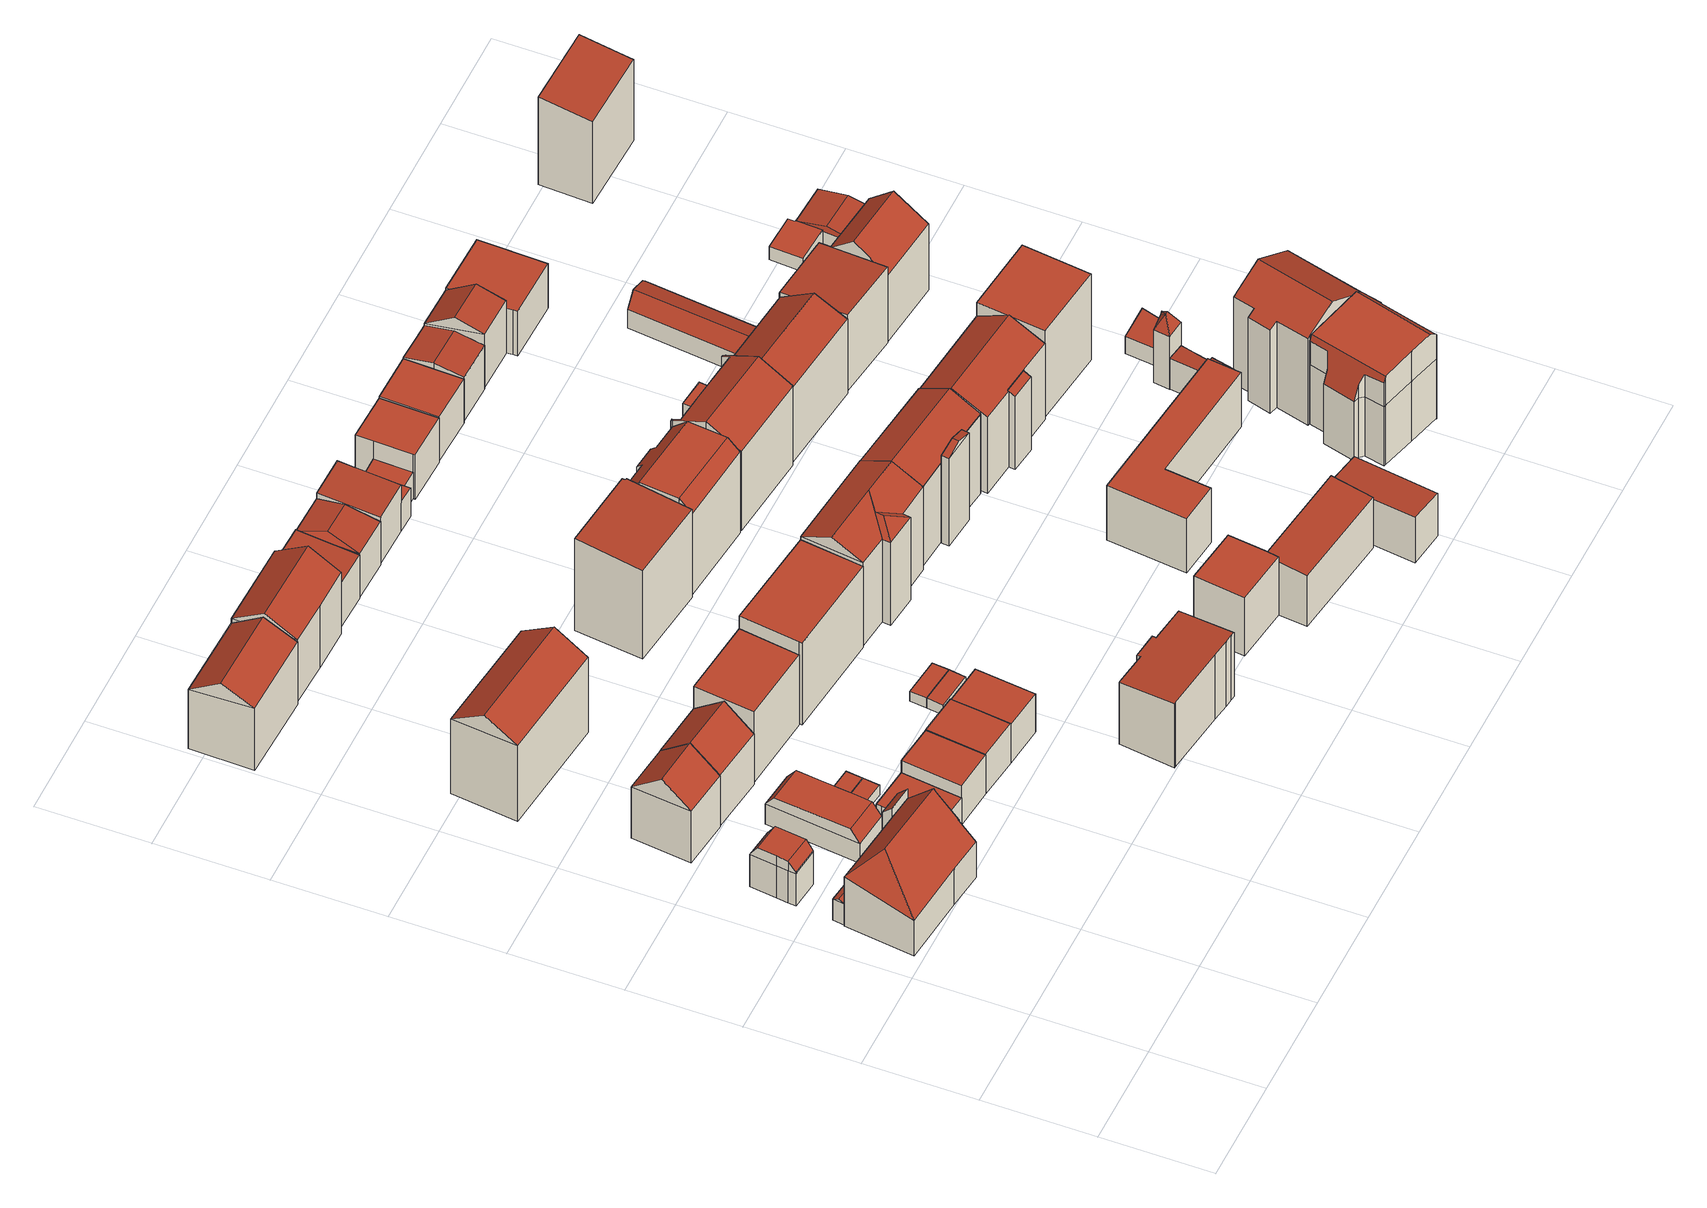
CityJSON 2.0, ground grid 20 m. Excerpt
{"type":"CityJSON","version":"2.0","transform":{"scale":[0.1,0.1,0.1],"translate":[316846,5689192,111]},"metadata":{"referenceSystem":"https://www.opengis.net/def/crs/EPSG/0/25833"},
"CityObjects":{
"building1":{"type":"Building","attributes":{"Dachtyp_tdc":"tdcGableRoof","Gemeindeschluessel":14713000,"Dachneigung":23.46,"QualitaetDacherkennung":36,"Geometrietyp2DReferenz":"3000","function":"31001_9998","roofType":"3100","measuredHeight":5.2},"geometry":[{"type":"MultiSurface","lod":"2","boundaries":[[[0,1,2,3]],[[1,4,5,2]],[[4,6,7,5]],[[6,0,3,7]],[[4,1,8]],[[0,6,9]],[[1,0,9,8]],[[6,4,8,9]],[[3,2,5,7]]],"semantics":{"surfaces":[{"type":"WallSurface"},{"type":"RoofSurface"},{"type":"GroundSurface"}],"values":[0,0,0,0,0,0,1,1,2]}}]},
"building2":{"type":"Building","attributes":{"Gemeindeschluessel":14713000,"Geometrietyp2DReferenz":"3000","function":"31001_9998","roofType":"9999"},"children":["building2-1","building2-2"]},
"building2-1":{"type":"BuildingPart","attributes":{"Dachtyp_tdc":"tdcHipAndGableRoof","Dachneigung":44.84,"QualitaetDacherkennung":42,"Geometrietyp2DReferenz":"3000","roofType":"5000","measuredHeight":15.75},"parents":["building2"],"geometry":[{"type":"MultiSurface","lod":"2","boundaries":[[[10,11,12,13]],[[11,14,15,12]],[[14,16,17,15]],[[16,18,19,17]],[[18,20,21,19]],[[20,22,23,21]],[[22,24,25,23]],[[24,26,27,25]],[[26,28,29,27]],[[28,30,31,29]],[[30,32,33,31]],[[26,24,34]],[[24,22,20,18,16,14,11,34]],[[11,10,32,30,28,26,34]],[[33,13,12,15,17,19,21,23,25,27,29,31]],[[13,33,32,10]]],"semantics":{"surfaces":[{"type":"WallSurface"},{"type":"RoofSurface"},{"type":"GroundSurface"},{"type":"ClosureSurface"}],"values":[0,0,0,0,0,0,0,0,0,0,0,1,1,1,2,3]}}]},
"building2-2":{"type":"BuildingPart","attributes":{"Dachtyp_tdc":"tdcPolyFlatRoof","Dachneigung":45.77,"QualitaetDacherkennung":42,"Geometrietyp2DReferenz":"3000","roofType":"2100","measuredHeight":13.14},"parents":["building2"],"geometry":[{"type":"MultiSurface","lod":"2","boundaries":[[[35,36,37,38]],[[36,39,10,13,37]],[[40,35,38,33,32]],[[40,39,36,35]],[[38,37,13,33]],[[32,10,39,40]],[[32,33,13,10]]],"semantics":{"surfaces":[{"type":"WallSurface"},{"type":"RoofSurface"},{"type":"GroundSurface"},{"type":"ClosureSurface"}],"values":[0,0,0,1,2,0,3]}}]},
"building3":{"type":"Building","attributes":{"Dachtyp_tdc":"tdcFreeFormRoof","Gemeindeschluessel":14713000,"Dachneigung":0.29,"QualitaetDacherkennung":68,"Geometrietyp2DReferenz":"3000","function":"31001_9998","roofType":"5000","measuredHeight":9.39},"geometry":[{"type":"MultiSurface","lod":"2","boundaries":[[[41,42,43,44]],[[42,45,46,43]],[[45,47,48,46]],[[47,49,50,48]],[[49,51,52,50]],[[51,53,54,52]],[[53,55,56,54]],[[55,41,44,56]],[[41,55,57,58]],[[59,60,61,62]],[[57,63,61,60,58]],[[51,61,63,53]],[[53,63,57,55]],[[49,62,61,51]],[[47,59,62,49]],[[45,60,59,47]],[[42,58,60,45]],[[41,58,42]],[[44,43,46,48,50,52,54,56]]],"semantics":{"surfaces":[{"type":"WallSurface"},{"type":"RoofSurface"},{"type":"GroundSurface"}],"values":[0,0,0,0,0,0,0,0,1,1,1,0,0,0,0,0,0,0,2]}}]},
"building4":{"type":"Building","attributes":{"Dachtyp_tdc":"tdcGableRoof","Gemeindeschluessel":14713000,"Dachneigung":39.7,"QualitaetDacherkennung":61,"Geometrietyp2DReferenz":"3000","function":"31001_9998","roofType":"3100","measuredHeight":16.04},"geometry":[{"type":"MultiSurface","lod":"2","boundaries":[[[64,65,66,67]],[[65,68,69,66]],[[68,70,71,69]],[[70,64,67,71]],[[68,65,72]],[[64,70,73]],[[65,64,73,72]],[[70,68,72,73]],[[67,66,69,71]]],"semantics":{"surfaces":[{"type":"WallSurface"},{"type":"RoofSurface"},{"type":"GroundSurface"}],"values":[0,0,0,0,0,0,1,1,2]}}]},
"building5":{"type":"Building","attributes":{"Dachtyp_tdc":"tdcCutGableRoof","Gemeindeschluessel":14713000,"Dachneigung":0.409,"QualitaetDacherkennung":56,"Geometrietyp2DReferenz":"3000","function":"31001_9998","roofType":"9999","measuredHeight":6.83},"geometry":[{"type":"MultiSurface","lod":"2","boundaries":[[[74,75,76,77]],[[75,78,79,76]],[[78,80,81,79]],[[80,82,83,81]],[[82,84,85,83]],[[84,86,87,85]],[[86,88,89,87]],[[88,74,77,89]],[[88,90,91,92,74]],[[75,93,94,78]],[[95,92,91,96,97,98,94,93]],[[78,94,98,80]],[[80,98,97,82]],[[82,97,96,84]],[[84,96,91,90,86]],[[86,90,88]],[[74,92,95,93,75]],[[77,76,79,81,83,85,87,89]]],"semantics":{"surfaces":[{"type":"WallSurface"},{"type":"RoofSurface"},{"type":"GroundSurface"}],"values":[0,0,0,0,0,0,0,0,1,1,1,0,0,0,0,0,0,2]}}]},
"building6":{"type":"Building","attributes":{"Dachtyp_tdc":"tdcPolyFlatRoof","Gemeindeschluessel":14713000,"Dachneigung":0,"QualitaetDacherkennung":77,"Geometrietyp2DReferenz":"3000","function":"31001_9998","roofType":"1000","measuredHeight":6.65},"geometry":[{"type":"MultiSurface","lod":"2","boundaries":[[[99,100,101,102]],[[100,103,89,101]],[[103,104,87,89]],[[104,105,106,87]],[[105,107,108,106]],[[107,99,102,108]],[[107,105,104,103,100,99]],[[102,101,89,87,106,108]]],"semantics":{"surfaces":[{"type":"WallSurface"},{"type":"RoofSurface"},{"type":"GroundSurface"}],"values":[0,0,0,0,0,0,1,2]}}]},
"building7":{"type":"Building","attributes":{"Dachtyp_tdc":"tdcPolyFlatRoof","Gemeindeschluessel":14713000,"Dachneigung":0,"QualitaetDacherkennung":75,"Geometrietyp2DReferenz":"3000","function":"31001_9998","roofType":"1000","measuredHeight":2.28},"geometry":[{"type":"MultiSurface","lod":"2","boundaries":[[[109,110,111,112]],[[110,113,114,111]],[[113,115,116,114]],[[115,109,112,116]],[[115,113,110,109]],[[112,111,114,116]]],"semantics":{"surfaces":[{"type":"WallSurface"},{"type":"RoofSurface"},{"type":"GroundSurface"}],"values":[0,0,0,0,1,2]}}]},
"building8":{"type":"Building","attributes":{"Dachtyp_tdc":"tdcGableRoof","Gemeindeschluessel":14713000,"Dachneigung":39.57,"QualitaetDacherkennung":62,"Geometrietyp2DReferenz":"3000","function":"31001_9998","roofType":"3100","measuredHeight":15.78},"geometry":[{"type":"MultiSurface","lod":"2","boundaries":[[[117,118,119,120]],[[118,121,122,119]],[[121,123,124,122]],[[123,117,120,124]],[[121,118,72]],[[117,123,125]],[[118,117,125,72]],[[123,121,72,125]],[[120,119,122,124]]],"semantics":{"surfaces":[{"type":"WallSurface"},{"type":"RoofSurface"},{"type":"GroundSurface"}],"values":[0,0,0,0,0,0,1,1,2]}}]},
"building9":{"type":"Building","attributes":{"Dachtyp_tdc":"tdcPolyFlatRoof","Gemeindeschluessel":14713000,"Dachneigung":0,"QualitaetDacherkennung":76,"Geometrietyp2DReferenz":"3000","function":"31001_9998","roofType":"1000","measuredHeight":2.28},"geometry":[{"type":"MultiSurface","lod":"2","boundaries":[[[109,126,127,112]],[[126,128,129,127]],[[128,110,111,129]],[[110,130,131,111]],[[130,109,112,131]],[[130,110,128,126,109]],[[112,127,129,111,131]]],"semantics":{"surfaces":[{"type":"WallSurface"},{"type":"RoofSurface"},{"type":"GroundSurface"}],"values":[0,0,0,0,0,1,2]}}]},
"building10":{"type":"Building","attributes":{"Dachtyp_tdc":"tdcPolyFlatRoof","Gemeindeschluessel":14713000,"Dachneigung":0,"QualitaetDacherkennung":38,"Geometrietyp2DReferenz":"3000","function":"31001_9998","roofType":"1000","measuredHeight":8.83},"geometry":[{"type":"MultiSurface","lod":"2","boundaries":[[[132,133,134,135]],[[133,136,137,134]],[[136,138,139,137]],[[138,132,135,139]],[[138,136,133,132]],[[135,134,137,139]]],"semantics":{"surfaces":[{"type":"WallSurface"},{"type":"RoofSurface"},{"type":"GroundSurface"}],"values":[0,0,0,0,1,2]}}]},
"building11":{"type":"Building","attributes":{"Dachtyp_tdc":"tdcGableRoof","Gemeindeschluessel":14713000,"Dachneigung":33.15,"QualitaetDacherkennung":52,"Geometrietyp2DReferenz":"3000","function":"31001_9998","roofType":"3100","measuredHeight":20.69},"geometry":[{"type":"MultiSurface","lod":"2","boundaries":[[[140,141,142,143]],[[141,144,145,142]],[[144,146,147,145]],[[146,140,143,147]],[[144,141,148]],[[140,146,149]],[[141,140,149,148]],[[146,144,148,149]],[[143,142,145,147]]],"semantics":{"surfaces":[{"type":"WallSurface"},{"type":"RoofSurface"},{"type":"GroundSurface"}],"values":[0,0,0,0,0,0,1,1,2]}}]},
"building12":{"type":"Building","attributes":{"Dachtyp_tdc":"tdcGableRoof","Gemeindeschluessel":14713000,"Dachneigung":34.27,"QualitaetDacherkennung":54,"Geometrietyp2DReferenz":"3000","function":"31001_9998","roofType":"3100","measuredHeight":16.99},"geometry":[{"type":"MultiSurface","lod":"2","boundaries":[[[150,151,152,153]],[[151,154,155,152]],[[154,156,157,155]],[[156,150,153,157]],[[154,151,158]],[[150,156,159]],[[151,150,159,158]],[[156,154,158,159]],[[153,152,155,157]]],"semantics":{"surfaces":[{"type":"WallSurface"},{"type":"RoofSurface"},{"type":"GroundSurface"}],"values":[0,0,0,0,0,0,1,1,2]}}]},
"building13":{"type":"Building","attributes":{"Dachtyp_tdc":"tdcPolyFlatRoof","Gemeindeschluessel":14713000,"Dachneigung":0,"QualitaetDacherkennung":38,"Geometrietyp2DReferenz":"3000","function":"31001_9998","roofType":"1000","measuredHeight":8.88},"geometry":[{"type":"MultiSurface","lod":"2","boundaries":[[[160,161,137,162]],[[161,163,134,137]],[[163,164,165,134]],[[164,166,167,165]],[[166,160,162,167]],[[166,164,163,161,160]],[[162,137,134,165,167]]],"semantics":{"surfaces":[{"type":"WallSurface"},{"type":"RoofSurface"},{"type":"GroundSurface"}],"values":[0,0,0,0,0,1,2]}}]},
"building14":{"type":"Building","attributes":{"Dachtyp_tdc":"tdcPolyFlatRoof","Gemeindeschluessel":14713000,"Dachneigung":0,"QualitaetDacherkennung":37,"Geometrietyp2DReferenz":"3000","function":"31001_9998","roofType":"1000","measuredHeight":15.79},"geometry":[{"type":"MultiSurface","lod":"2","boundaries":[[[168,169,170,171]],[[169,172,173,170]],[[172,174,175,173]],[[174,168,171,175]],[[174,172,169,168]],[[171,170,173,175]]],"semantics":{"surfaces":[{"type":"WallSurface"},{"type":"RoofSurface"},{"type":"GroundSurface"}],"values":[0,0,0,0,1,2]}}]},
"building15":{"type":"Building","attributes":{"Dachtyp_tdc":"tdcPolyFlatRoof","Gemeindeschluessel":14713000,"Dachneigung":0,"QualitaetDacherkennung":2,"Geometrietyp2DReferenz":"3000","function":"31001_9998","roofType":"1000","measuredHeight":8.56},"geometry":[{"type":"MultiSurface","lod":"2","boundaries":[[[176,177,178,179]],[[177,180,162,178]],[[180,181,167,162]],[[181,182,165,167]],[[182,176,179,165]],[[182,181,180,177,176]],[[179,178,162,167,165]]],"semantics":{"surfaces":[{"type":"WallSurface"},{"type":"RoofSurface"},{"type":"GroundSurface"}],"values":[0,0,0,0,0,1,2]}}]},
"building16":{"type":"Building","attributes":{"Dachtyp_tdc":"tdcGableRoof","Gemeindeschluessel":14713000,"Dachneigung":32.69,"QualitaetDacherkennung":52,"Geometrietyp2DReferenz":"3000","function":"31001_9998","roofType":"3100","measuredHeight":17.12},"geometry":[{"type":"MultiSurface","lod":"2","boundaries":[[[183,184,185,186]],[[184,187,188,185]],[[187,189,190,188]],[[189,191,192,190]],[[191,193,194,192]],[[193,195,196,194]],[[195,183,186,196]],[[197,198,199,195,193,191]],[[183,199,198,200,184]],[[184,200,187]],[[187,200,198,197,189]],[[189,197,191]],[[195,199,183]],[[186,185,188,190,192,194,196]]],"semantics":{"surfaces":[{"type":"WallSurface"},{"type":"RoofSurface"},{"type":"GroundSurface"}],"values":[0,0,0,0,0,0,0,1,1,0,0,0,0,2]}}]},
"building17":{"type":"Building","attributes":{"Dachtyp_tdc":"tdcPolyFlatRoof","Gemeindeschluessel":14713000,"Dachneigung":3.52,"QualitaetDacherkennung":71,"Geometrietyp2DReferenz":"3000","function":"31001_9998","roofType":"2100","measuredHeight":14.37},"geometry":[{"type":"MultiSurface","lod":"2","boundaries":[[[201,202,203,204]],[[202,205,206,203]],[[205,207,208,206]],[[207,209,210,208]],[[209,211,212,210]],[[211,213,214,212]],[[213,215,216,214]],[[215,217,218,216]],[[217,219,220,218]],[[219,221,222,220]],[[221,223,224,222]],[[223,225,226,224]],[[225,227,228,226]],[[227,201,204,228]],[[227,225,223,221,219,217,215,213,211,209,207,205,202,201]],[[204,203,206,208,210,212,214,216,218,220,222,224,226,228]]],"semantics":{"surfaces":[{"type":"WallSurface"},{"type":"RoofSurface"},{"type":"GroundSurface"}],"values":[0,0,0,0,0,0,0,0,0,0,0,0,0,0,1,2]}}]},
"building18":{"type":"Building","attributes":{"Dachtyp_tdc":"tdcPolyFlatRoof","Gemeindeschluessel":14713000,"Dachneigung":0,"QualitaetDacherkennung":76,"Geometrietyp2DReferenz":"3000","function":"31001_9998","roofType":"1000","measuredHeight":2.29},"geometry":[{"type":"MultiSurface","lod":"2","boundaries":[[[229,230,231,232]],[[230,233,234,231]],[[233,235,236,234]],[[235,237,238,236]],[[237,229,232,238]],[[237,235,233,230,229]],[[232,231,234,236,238]]],"semantics":{"surfaces":[{"type":"WallSurface"},{"type":"RoofSurface"},{"type":"GroundSurface"}],"values":[0,0,0,0,0,1,2]}}]},
"building19":{"type":"Building","attributes":{"Dachtyp_tdc":"tdcPolyFlatRoof","Gemeindeschluessel":14713000,"Dachneigung":0,"QualitaetDacherkennung":74,"Geometrietyp2DReferenz":"3000","function":"31001_9998","roofType":"1000","measuredHeight":2.26},"geometry":[{"type":"MultiSurface","lod":"2","boundaries":[[[230,239,240,231]],[[239,241,242,240]],[[241,235,236,242]],[[235,233,234,236]],[[233,230,231,234]],[[233,235,241,239,230]],[[231,240,242,236,234]]],"semantics":{"surfaces":[{"type":"WallSurface"},{"type":"RoofSurface"},{"type":"GroundSurface"}],"values":[0,0,0,0,0,1,2]}}]},
"building20":{"type":"Building","attributes":{"Dachtyp_tdc":"tdcPolyFlatRoof","Gemeindeschluessel":14713000,"Dachneigung":0,"QualitaetDacherkennung":42,"Geometrietyp2DReferenz":"3000","function":"31001_9998","roofType":"1000","measuredHeight":18.38},"geometry":[{"type":"MultiSurface","lod":"2","boundaries":[[[243,244,245,246]],[[244,247,248,245]],[[247,249,250,248]],[[249,251,252,250]],[[251,243,246,252]],[[251,249,247,244,243]],[[246,245,248,250,252]]],"semantics":{"surfaces":[{"type":"WallSurface"},{"type":"RoofSurface"},{"type":"GroundSurface"}],"values":[0,0,0,0,0,1,2]}}]},
"building21":{"type":"Building","attributes":{"Dachtyp_tdc":"tdcPolyFlatRoof","Gemeindeschluessel":14713000,"Dachneigung":4.19,"QualitaetDacherkennung":69,"Geometrietyp2DReferenz":"3000","function":"31001_9998","roofType":"2100","measuredHeight":10.59},"geometry":[{"type":"MultiSurface","lod":"2","boundaries":[[[253,254,255,256]],[[254,257,258,255]],[[257,259,260,258]],[[259,253,256,260]],[[259,257,254,253]],[[256,255,258,260]]],"semantics":{"surfaces":[{"type":"WallSurface"},{"type":"RoofSurface"},{"type":"GroundSurface"}],"values":[0,0,0,0,1,2]}}]},
"building22":{"type":"Building","attributes":{"Dachtyp_tdc":"tdcPolyFlatRoof","Gemeindeschluessel":14713000,"Dachneigung":4.02,"QualitaetDacherkennung":53,"Geometrietyp2DReferenz":"3000","function":"31001_9998","roofType":"2100","measuredHeight":20.58},"geometry":[{"type":"MultiSurface","lod":"2","boundaries":[[[261,262,263,264]],[[262,265,266,263]],[[265,267,268,266]],[[267,269,270,268]],[[269,271,272,270]],[[271,261,264,272]],[[271,269,267,265,262,261]],[[264,263,266,268,270,272]]],"semantics":{"surfaces":[{"type":"WallSurface"},{"type":"RoofSurface"},{"type":"GroundSurface"}],"values":[0,0,0,0,0,0,1,2]}}]},
"building23":{"type":"Building","attributes":{"Dachtyp_tdc":"tdcHipAndGableRoof","Gemeindeschluessel":14713000,"Dachneigung":10.71,"QualitaetDacherkennung":41,"Geometrietyp2DReferenz":"3000","function":"31001_9998","roofType":"5000","measuredHeight":10.89},"geometry":[{"type":"MultiSurface","lod":"2","boundaries":[[[273,274,275,276]],[[274,277,278,275]],[[277,279,280,278]],[[279,273,276,280]],[[277,274,281]],[[273,279,282]],[[274,273,282,281]],[[279,277,281,282]],[[276,275,278,280]]],"semantics":{"surfaces":[{"type":"WallSurface"},{"type":"RoofSurface"},{"type":"GroundSurface"}],"values":[0,0,0,0,1,0,1,1,2]}}]},
"building24":{"type":"Building","attributes":{"Dachtyp_tdc":"tdcPolyFlatRoof","Gemeindeschluessel":14713000,"Dachneigung":0,"QualitaetDacherkennung":66,"Geometrietyp2DReferenz":"3000","function":"31001_9998","roofType":"1000","measuredHeight":13.13},"geometry":[{"type":"MultiSurface","lod":"2","boundaries":[[[283,284,285,286]],[[284,287,288,285]],[[287,289,290,288]],[[289,291,292,290]],[[291,283,286,292]],[[291,289,287,284,283]],[[286,285,288,290,292]]],"semantics":{"surfaces":[{"type":"WallSurface"},{"type":"RoofSurface"},{"type":"GroundSurface"}],"values":[0,0,0,0,0,1,2]}}]},
"building25":{"type":"Building","attributes":{"Dachtyp_tdc":"tdcFreeFormRoof","Gemeindeschluessel":14713000,"Dachneigung":26.48,"QualitaetDacherkennung":59,"Geometrietyp2DReferenz":"3000","function":"31001_9998","roofType":"5000","measuredHeight":21.45},"geometry":[{"type":"MultiSurface","lod":"2","boundaries":[[[293,294,295,296]],[[294,297,298,295]],[[297,299,300,298]],[[299,301,302,300]],[[301,303,304,302]],[[303,305,306,304]],[[305,307,308,306]],[[307,293,296,308]],[[309,310,311,307,305]],[[309,305,303]],[[310,309,303,301]],[[312,313,310,301,299]],[[312,299,297]],[[313,312,297,294]],[[311,310,313,294,293]],[[311,293,307]],[[296,295,298,300,302,304,306,308]]],"semantics":{"surfaces":[{"type":"WallSurface"},{"type":"RoofSurface"},{"type":"GroundSurface"}],"values":[0,0,0,0,0,0,0,0,1,0,1,1,1,1,1,0,2]}}]},
"building26":{"type":"Building","attributes":{"Gemeindeschluessel":14713000,"Geometrietyp2DReferenz":"3000","function":"31001_9998","roofType":"9999"},"children":["building26-1","building26-2"]},
"building26-1":{"type":"BuildingPart","attributes":{"Dachtyp_tdc":"tdcPolyFlatRoof","Dachneigung":0,"QualitaetDacherkennung":82,"Geometrietyp2DReferenz":"3000","roofType":"1000","measuredHeight":6.51},"parents":["building26"],"geometry":[{"type":"MultiSurface","lod":"2","boundaries":[[[314,315,316,317]],[[318,319,320,321]],[[319,322,323,320]],[[322,314,317,323]],[[322,319,318,315,314]],[[317,316,321,320,323]],[[321,316,315,318]]],"semantics":{"surfaces":[{"type":"WallSurface"},{"type":"RoofSurface"},{"type":"GroundSurface"},{"type":"ClosureSurface"}],"values":[0,0,0,0,1,2,3]}}]},
"building26-2":{"type":"BuildingPart","attributes":{"Dachtyp_tdc":"tdcPolyFlatRoof","Dachneigung":3.01,"QualitaetDacherkennung":78,"Geometrietyp2DReferenz":"3000","roofType":"2100","measuredHeight":10.83},"parents":["building26"],"geometry":[{"type":"MultiSurface","lod":"2","boundaries":[[[324,325,326,327]],[[325,328,329,326]],[[328,330,318,321,329]],[[331,324,327,316,315]],[[331,330,328,325,324]],[[327,326,329,321,316]],[[331,315,318,330]],[[315,316,321,318]]],"semantics":{"surfaces":[{"type":"WallSurface"},{"type":"RoofSurface"},{"type":"GroundSurface"},{"type":"ClosureSurface"}],"values":[0,0,0,0,1,2,0,3]}}]},
"building27":{"type":"Building","attributes":{"Dachtyp_tdc":"tdcCutGableRoof","Gemeindeschluessel":14713000,"Dachneigung":1.05,"QualitaetDacherkennung":62,"Geometrietyp2DReferenz":"3000","function":"31001_9998","roofType":"9999","measuredHeight":20.42},"geometry":[{"type":"MultiSurface","lod":"2","boundaries":[[[332,333,334,335]],[[333,336,337,334]],[[336,338,339,337]],[[338,340,341,339]],[[340,342,343,341]],[[342,344,345,343]],[[344,346,347,345]],[[346,348,349,347]],[[348,350,351,349]],[[350,352,353,351]],[[352,354,355,353]],[[354,356,357,355]],[[356,332,335,357]],[[346,344,342,340,338,336,333,332,356]],[[354,352,350,348]],[[356,354,348,346]],[[335,334,337,339,341,343,345,347,349,351,353,355,357]]],"semantics":{"surfaces":[{"type":"WallSurface"},{"type":"RoofSurface"},{"type":"GroundSurface"}],"values":[0,0,0,0,0,0,0,0,0,0,0,0,0,1,1,1,2]}}]},
"building28":{"type":"Building","attributes":{"Dachtyp_tdc":"tdcPolyFlatRoof","Gemeindeschluessel":14713000,"Dachneigung":4.97,"QualitaetDacherkennung":70,"Geometrietyp2DReferenz":"3000","function":"31001_9998","roofType":"2100","measuredHeight":12.07},"geometry":[{"type":"MultiSurface","lod":"2","boundaries":[[[358,359,360,361]],[[359,362,363,360]],[[362,364,365,363]],[[364,366,367,365]],[[366,358,361,367]],[[366,364,362,359,358]],[[361,360,363,365,367]]],"semantics":{"surfaces":[{"type":"WallSurface"},{"type":"RoofSurface"},{"type":"GroundSurface"}],"values":[0,0,0,0,0,1,2]}}]},
"building29":{"type":"Building","attributes":{"Gemeindeschluessel":14713000,"Geometrietyp2DReferenz":"3000","function":"31001_9998","roofType":"9999"},"children":["building29-1","building29-2"]},
"building29-1":{"type":"BuildingPart","attributes":{"Dachtyp_tdc":"tdcPolyFlatRoof","Dachneigung":0,"QualitaetDacherkennung":95,"Geometrietyp2DReferenz":"3000","roofType":"1000","measuredHeight":5.95},"parents":["building29"],"geometry":[{"type":"MultiSurface","lod":"2","boundaries":[[[322,319,368,369]],[[319,370,371,368]],[[372,322,369,373]],[[372,370,319,322]],[[369,368,371,373]],[[373,371,370,372]]],"semantics":{"surfaces":[{"type":"WallSurface"},{"type":"RoofSurface"},{"type":"GroundSurface"},{"type":"ClosureSurface"}],"values":[0,0,0,1,2,3]}}]},
"building29-2":{"type":"BuildingPart","attributes":{"Dachtyp_tdc":"tdcPolyFlatRoof","Dachneigung":0,"QualitaetDacherkennung":49,"Geometrietyp2DReferenz":"3000","roofType":"1000","measuredHeight":9.85},"parents":["building29"],"geometry":[{"type":"MultiSurface","lod":"2","boundaries":[[[374,375,376,377]],[[375,378,379,376]],[[378,380,372,373,379]],[[381,382,383,371,370]],[[382,374,377,383]],[[382,381,380,378,375,374]],[[377,376,379,373,371,383]],[[370,372,380,381]],[[370,371,373,372]]],"semantics":{"surfaces":[{"type":"WallSurface"},{"type":"RoofSurface"},{"type":"GroundSurface"},{"type":"ClosureSurface"}],"values":[0,0,0,0,0,1,2,0,3]}}]},
"building30":{"type":"Building","attributes":{"Gemeindeschluessel":14713000,"Geometrietyp2DReferenz":"3000","function":"31001_9998","roofType":"9999"},"children":["building30-1","building30-2"]},
"building30-1":{"type":"BuildingPart","attributes":{"Dachtyp_tdc":"tdcGableRoof","Dachneigung":15.15,"QualitaetDacherkennung":35,"Geometrietyp2DReferenz":"3000","roofType":"3100","measuredHeight":20.51},"parents":["building30"],"geometry":[{"type":"MultiSurface","lod":"2","boundaries":[[[384,385,386,387,388,389]],[[385,390,391,386]],[[390,392,393,394,395,391]],[[390,385,396]],[[384,392,397]],[[385,384,397,396]],[[392,390,396,397]],[[387,386,391,395]],[[389,393,392,384]],[[388,387,395,394]],[[388,394,393,389]]],"semantics":{"surfaces":[{"type":"WallSurface"},{"type":"RoofSurface"},{"type":"GroundSurface"},{"type":"ClosureSurface"}],"values":[0,0,0,0,0,1,1,2,0,3,3]}}]},
"building30-2":{"type":"BuildingPart","attributes":{"Dachtyp_tdc":"tdcGableRoof","Dachneigung":27.52,"QualitaetDacherkennung":66,"Geometrietyp2DReferenz":"3000","roofType":"3100","measuredHeight":20.58},"parents":["building30"],"geometry":[{"type":"MultiSurface","lod":"2","boundaries":[[[398,399,400,401]],[[399,388,387,400]],[[394,402,403,395]],[[402,404,405,403]],[[404,406,407,405]],[[406,398,401,407]],[[408,406,409,410]],[[389,411,412,410,409,293,413,393]],[[394,393,413,402]],[[402,413,293,404]],[[404,293,409,406]],[[399,412,411,388]],[[398,408,410,412,399]],[[411,389,388]],[[406,408,398]],[[401,400,387,395,403,405,407]],[[395,387,388,394]],[[388,389,393,394]]],"semantics":{"surfaces":[{"type":"WallSurface"},{"type":"RoofSurface"},{"type":"GroundSurface"},{"type":"ClosureSurface"}],"values":[0,0,0,0,0,0,1,1,0,0,0,0,0,0,0,2,3,3]}}]},
"building31":{"type":"Building","attributes":{"Dachtyp_tdc":"tdcPolyFlatRoof","Gemeindeschluessel":14713000,"Dachneigung":5.29,"QualitaetDacherkennung":72,"Geometrietyp2DReferenz":"3000","function":"31001_9998","roofType":"2100","measuredHeight":10.25},"geometry":[{"type":"MultiSurface","lod":"2","boundaries":[[[414,415,416,417]],[[415,418,419,416]],[[418,420,421,419]],[[420,422,423,421]],[[422,414,417,423]],[[422,420,418,415,414]],[[417,416,419,421,423]]],"semantics":{"surfaces":[{"type":"WallSurface"},{"type":"RoofSurface"},{"type":"GroundSurface"}],"values":[0,0,0,0,0,1,2]}}]},
"building32":{"type":"Building","attributes":{"Gemeindeschluessel":14713000,"Geometrietyp2DReferenz":"3000","function":"31001_9998","roofType":"9999"},"children":["building32-1","building32-2"]},
"building32-1":{"type":"BuildingPart","attributes":{"Dachtyp_tdc":"tdcGableRoof","Dachneigung":29.99,"QualitaetDacherkennung":61,"Geometrietyp2DReferenz":"3000","roofType":"3100","measuredHeight":21.36},"parents":["building32"],"geometry":[{"type":"MultiSurface","lod":"2","boundaries":[[[424,425,426,427]],[[425,428,429,426]],[[428,430,429]],[[431,432,433,434,435]],[[432,436,437,433]],[[436,438,439,437]],[[438,440,441,439]],[[440,442,443,441]],[[442,444,445,443]],[[444,446,447,445]],[[446,448,449,447]],[[448,450,451,449]],[[450,452,453,451]],[[452,454,455,453]],[[454,456,457,455]],[[456,458,459,457]],[[458,460,461,459]],[[460,424,427,461]],[[456,454,452,450,448,446,444,442]],[[442,440,438,436,432,431,428,425,424,460,458,456]],[[427,426,429,434,433,437,439,441,443,445,447,449,451,453,455,457,459,461]],[[431,435,430,428]],[[435,434,429,430]]],"semantics":{"surfaces":[{"type":"WallSurface"},{"type":"RoofSurface"},{"type":"GroundSurface"},{"type":"ClosureSurface"}],"values":[0,0,0,0,0,0,0,0,0,0,0,0,0,0,0,0,0,0,1,1,2,0,3]}}]},
"building32-2":{"type":"BuildingPart","attributes":{"Dachtyp_tdc":"tdcPolyFlatRoof","Dachneigung":0,"QualitaetDacherkennung":35,"Geometrietyp2DReferenz":"3000","roofType":"1000","measuredHeight":16.78},"parents":["building32"],"geometry":[{"type":"MultiSurface","lod":"2","boundaries":[[[430,462,463,429]],[[462,464,465,463]],[[464,435,434,465]],[[435,464,462,430]],[[429,463,465,434]],[[429,434,435,430]]],"semantics":{"surfaces":[{"type":"WallSurface"},{"type":"RoofSurface"},{"type":"GroundSurface"},{"type":"ClosureSurface"}],"values":[0,0,0,1,2,3]}}]},
"building33":{"type":"Building","attributes":{"Dachtyp_tdc":"tdcPolyFlatRoof","Gemeindeschluessel":14713000,"Dachneigung":0,"QualitaetDacherkennung":66,"Geometrietyp2DReferenz":"3000","function":"31001_9998","roofType":"1000","measuredHeight":9.96},"geometry":[{"type":"MultiSurface","lod":"2","boundaries":[[[466,467,468,469]],[[467,470,471,468]],[[470,472,473,471]],[[472,466,469,473]],[[472,470,467,466]],[[469,468,471,473]]],"semantics":{"surfaces":[{"type":"WallSurface"},{"type":"RoofSurface"},{"type":"GroundSurface"}],"values":[0,0,0,0,1,2]}}]},
"building34":{"type":"Building","attributes":{"Dachtyp_tdc":"tdcPolyFlatRoof","Gemeindeschluessel":14713000,"Dachneigung":0,"QualitaetDacherkennung":16,"Geometrietyp2DReferenz":"3000","function":"31001_9998","roofType":"1000","measuredHeight":12.16},"geometry":[{"type":"MultiSurface","lod":"2","boundaries":[[[474,475,476,477]],[[475,478,479,476]],[[478,480,481,479]],[[480,482,483,481]],[[482,484,485,483]],[[484,474,477,485]],[[484,482,480,478,475,474]],[[477,476,479,481,483,485]]],"semantics":{"surfaces":[{"type":"WallSurface"},{"type":"RoofSurface"},{"type":"GroundSurface"}],"values":[0,0,0,0,0,0,1,2]}}]},
"building35":{"type":"Building","attributes":{"Gemeindeschluessel":14713000,"Geometrietyp2DReferenz":"3000","function":"31001_9998","roofType":"9999"},"children":["building35-1","building35-2"]},
"building35-1":{"type":"BuildingPart","attributes":{"Dachtyp_tdc":"tdcPolyFlatRoof","Dachneigung":26.01,"QualitaetDacherkennung":33,"Geometrietyp2DReferenz":"3000","roofType":"2100","measuredHeight":16.97},"parents":["building35"],"geometry":[{"type":"MultiSurface","lod":"2","boundaries":[[[486,487,488,489]],[[487,490,491,488]],[[492,486,489,493]],[[492,494,490,487,486]],[[489,488,491,495,493]],[[495,491,490,494]],[[492,493,495,494]]],"semantics":{"surfaces":[{"type":"WallSurface"},{"type":"RoofSurface"},{"type":"GroundSurface"},{"type":"ClosureSurface"}],"values":[0,0,0,1,2,3,3]}}]},
"building35-2":{"type":"BuildingPart","attributes":{"Dachtyp_tdc":"tdcGableRoof","Dachneigung":25.41,"QualitaetDacherkennung":71,"Geometrietyp2DReferenz":"3000","roofType":"3100","measuredHeight":20.08},"parents":["building35"],"geometry":[{"type":"MultiSurface","lod":"2","boundaries":[[[496,497,498,499]],[[497,500,492,493,498]],[[501,502,503,491,490]],[[502,504,505,503]],[[504,506,507,505]],[[506,508,509,507]],[[508,510,511,509]],[[510,496,499,511]],[[506,504,502,501,512,500,497,496]],[[496,510,508,506]],[[499,498,493,495,491,503,505,507,509,511]],[[494,492,500,512]],[[494,495,493,492]],[[501,490,494,512]],[[490,491,495,494]]],"semantics":{"surfaces":[{"type":"WallSurface"},{"type":"RoofSurface"},{"type":"GroundSurface"},{"type":"ClosureSurface"}],"values":[0,0,0,0,0,0,0,0,1,1,2,0,3,0,3]}}]},
"building36":{"type":"Building","attributes":{"Dachtyp_tdc":"tdcGableRoof","Gemeindeschluessel":14713000,"Dachneigung":10.05,"QualitaetDacherkennung":29,"Geometrietyp2DReferenz":"3000","function":"31001_9998","roofType":"3100","measuredHeight":10.64},"geometry":[{"type":"MultiSurface","lod":"2","boundaries":[[[513,514,515,516]],[[514,517,518,515]],[[517,519,520,518]],[[513,521,522,523]],[[523,519,517,514,513]],[[520,524,525,526,516,515,518]],[[519,523,524,520]],[[523,522,525,524]],[[522,521,526,525]],[[521,513,516,526]]],"semantics":{"surfaces":[{"type":"WallSurface"},{"type":"RoofSurface"},{"type":"GroundSurface"}],"values":[0,0,0,1,1,2,0,0,0,0]}}]},
"building37":{"type":"Building","attributes":{"Dachtyp_tdc":"tdcGableRoof","Gemeindeschluessel":14713000,"Dachneigung":33.01,"QualitaetDacherkennung":50,"Geometrietyp2DReferenz":"3000","function":"31001_9998","roofType":"3100","measuredHeight":19.67},"geometry":[{"type":"MultiSurface","lod":"2","boundaries":[[[527,528,529,530]],[[528,531,532,529]],[[531,533,534,532]],[[533,527,530,534]],[[531,528,535]],[[527,533,536]],[[528,527,536,535]],[[533,531,535,536]],[[530,529,532,534]]],"semantics":{"surfaces":[{"type":"WallSurface"},{"type":"RoofSurface"},{"type":"GroundSurface"}],"values":[0,0,0,0,0,0,1,1,2]}}]},
"building38":{"type":"Building","attributes":{"Dachtyp_tdc":"tdcGableRoof","Gemeindeschluessel":14713000,"Dachneigung":34.63,"QualitaetDacherkennung":16,"Geometrietyp2DReferenz":"3000","function":"31001_9998","roofType":"3100","measuredHeight":13.34},"geometry":[{"type":"MultiSurface","lod":"2","boundaries":[[[537,538,539,540]],[[538,541,542,539]],[[541,543,544,542]],[[543,537,540,544]],[[541,538,545]],[[537,543,546]],[[538,537,546,545]],[[543,541,545,546]],[[540,539,542,544]]],"semantics":{"surfaces":[{"type":"WallSurface"},{"type":"RoofSurface"},{"type":"GroundSurface"}],"values":[0,0,0,0,0,0,1,1,2]}}]},
"building39":{"type":"Building","attributes":{"Dachtyp_tdc":"tdcFreeFormRoof","Gemeindeschluessel":14713000,"Dachneigung":2.33,"QualitaetDacherkennung":68,"Geometrietyp2DReferenz":"3000","function":"31001_9998","roofType":"5000","measuredHeight":20.29},"geometry":[{"type":"MultiSurface","lod":"2","boundaries":[[[547,548,549,550]],[[548,551,552,549]],[[551,553,554,552]],[[553,555,556,554]],[[555,557,558,556]],[[557,559,560,558]],[[559,561,562,560]],[[561,563,564,562]],[[563,565,566,564]],[[565,567,568,566]],[[567,569,570,568]],[[569,571,572,570]],[[571,573,574,572]],[[573,575,576,574]],[[575,577,578,576]],[[577,579,580,578]],[[579,547,550,580]],[[581,582,583,584,567,565,585,586,587,588]],[[589,590,591,592,593,594,595,596]],[[592,597,581,588,598,593]],[[553,594,593,598,555]],[[555,598,588,557]],[[573,582,581,597,575]],[[575,597,592,591,577]],[[547,589,596,548]],[[548,596,595,551]],[[551,595,594,553]],[[577,591,590,579]],[[579,590,589,547]],[[557,588,587,559]],[[559,587,586,561]],[[561,586,585,563]],[[563,585,565]],[[569,584,583,571]],[[567,584,569]],[[571,583,582,573]],[[550,549,552,554,556,558,560,562,564,566,568,570,572,574,576,578,580]]],"semantics":{"surfaces":[{"type":"WallSurface"},{"type":"RoofSurface"},{"type":"GroundSurface"}],"values":[0,0,0,0,0,0,0,0,0,0,0,0,0,0,0,0,0,1,1,1,0,0,0,0,0,0,0,0,0,0,0,0,0,0,0,0,2]}}]},
"building40":{"type":"Building","attributes":{"Dachtyp_tdc":"tdcPolyFlatRoof","Gemeindeschluessel":14713000,"Dachneigung":5.4,"QualitaetDacherkennung":56,"Geometrietyp2DReferenz":"3000","function":"31001_9998","roofType":"2100","measuredHeight":6.86},"geometry":[{"type":"MultiSurface","lod":"2","boundaries":[[[599,600,601,602]],[[600,603,604,601]],[[603,605,606,604]],[[605,607,608,606]],[[607,609,610,608]],[[609,599,602,610]],[[609,607,605,603,600,599]],[[602,601,604,606,608,610]]],"semantics":{"surfaces":[{"type":"WallSurface"},{"type":"RoofSurface"},{"type":"GroundSurface"}],"values":[0,0,0,0,0,0,1,2]}}]},
"building41":{"type":"Building","attributes":{"Dachtyp_tdc":"tdcPolyFlatRoof","Gemeindeschluessel":14713000,"Dachneigung":0,"QualitaetDacherkennung":57,"Geometrietyp2DReferenz":"3000","function":"31001_9998","roofType":"1000","measuredHeight":19.36},"geometry":[{"type":"MultiSurface","lod":"2","boundaries":[[[611,612,613,614]],[[612,615,616,613]],[[615,617,618,616]],[[617,611,614,618]],[[617,615,612,611]],[[614,613,616,618]]],"semantics":{"surfaces":[{"type":"WallSurface"},{"type":"RoofSurface"},{"type":"GroundSurface"}],"values":[0,0,0,0,1,2]}}]},
"building42":{"type":"Building","attributes":{"Dachtyp_tdc":"tdcPolyFlatRoof","Gemeindeschluessel":14713000,"Dachneigung":2.95,"QualitaetDacherkennung":52,"Geometrietyp2DReferenz":"3000","function":"31001_9998","roofType":"2100","measuredHeight":3.06},"geometry":[{"type":"MultiSurface","lod":"2","boundaries":[[[619,620,621,622]],[[620,623,624,621]],[[623,625,626,624]],[[625,627,628,626]],[[627,619,622,628]],[[627,625,623,620,619]],[[622,621,624,626,628]]],"semantics":{"surfaces":[{"type":"WallSurface"},{"type":"RoofSurface"},{"type":"GroundSurface"}],"values":[0,0,0,0,0,1,2]}}]},
"building43":{"type":"Building","attributes":{"Dachtyp_tdc":"tdcGableRoof","Gemeindeschluessel":14713000,"Dachneigung":19.81,"QualitaetDacherkennung":62,"Geometrietyp2DReferenz":"3000","function":"31001_9998","roofType":"3100","measuredHeight":6.68},"geometry":[{"type":"MultiSurface","lod":"2","boundaries":[[[629,630,631,632]],[[630,633,634,631]],[[633,635,636,634]],[[635,637,638,636]],[[637,639,640,638]],[[639,641,642,640]],[[641,643,644,642]],[[643,629,632,644]],[[639,637,635,633,630]],[[630,629,643,641,639]],[[632,631,634,636,638,640,642,644]]],"semantics":{"surfaces":[{"type":"WallSurface"},{"type":"RoofSurface"},{"type":"GroundSurface"}],"values":[0,0,0,0,0,0,0,0,1,1,2]}}]},
"building44":{"type":"Building","attributes":{"Dachtyp_tdc":"tdcFreeFormRoof","Gemeindeschluessel":14713000,"Dachneigung":59.74,"QualitaetDacherkennung":6,"Geometrietyp2DReferenz":"3000","function":"31001_9998","roofType":"5000","measuredHeight":14.67},"geometry":[{"type":"MultiSurface","lod":"2","boundaries":[[[645,646,647,648]],[[646,649,650,647]],[[649,651,652,650]],[[651,653,654,652]],[[653,645,648,654]],[[651,655,656]],[[649,655,651]],[[655,649,646]],[[655,646,645]],[[656,655,645,653]],[[656,653,651]],[[648,647,650,652,654]]],"semantics":{"surfaces":[{"type":"WallSurface"},{"type":"RoofSurface"},{"type":"GroundSurface"}],"values":[0,0,0,0,0,1,1,1,1,1,1,2]}}]},
"building45":{"type":"Building","attributes":{"Dachtyp_tdc":"tdcPolyFlatRoof","Gemeindeschluessel":14713000,"Dachneigung":4.8,"QualitaetDacherkennung":71,"Geometrietyp2DReferenz":"3000","function":"31001_9998","roofType":"2100","measuredHeight":17.13},"geometry":[{"type":"MultiSurface","lod":"2","boundaries":[[[657,658,659,660]],[[658,661,662,659]],[[661,663,664,662]],[[663,665,666,664]],[[665,667,668,666]],[[667,669,670,668]],[[669,671,672,670]],[[671,657,660,672]],[[671,669,667,665,663,661,658,657]],[[660,659,662,664,666,668,670,672]]],"semantics":{"surfaces":[{"type":"WallSurface"},{"type":"RoofSurface"},{"type":"GroundSurface"}],"values":[0,0,0,0,0,0,0,0,1,2]}}]},
"building46":{"type":"Building","attributes":{"Dachtyp_tdc":"tdcPolyFlatRoof","Gemeindeschluessel":14713000,"Dachneigung":0,"QualitaetDacherkennung":41,"Geometrietyp2DReferenz":"3000","function":"31001_9998","roofType":"1000","measuredHeight":10},"geometry":[{"type":"MultiSurface","lod":"2","boundaries":[[[673,674,675,676]],[[674,677,678,675]],[[677,679,680,678]],[[679,681,682,680]],[[681,683,684,682]],[[683,673,676,684]],[[683,681,679,677,674,673]],[[676,675,678,680,682,684]]],"semantics":{"surfaces":[{"type":"WallSurface"},{"type":"RoofSurface"},{"type":"GroundSurface"}],"values":[0,0,0,0,0,0,1,2]}}]},
"building47":{"type":"Building","attributes":{"Dachtyp_tdc":"tdcFreeFormRoof","Gemeindeschluessel":14713000,"Dachneigung":29.46,"QualitaetDacherkennung":74,"Geometrietyp2DReferenz":"3000","function":"31001_9998","roofType":"5000","measuredHeight":22.77},"geometry":[{"type":"MultiSurface","lod":"2","boundaries":[[[685,686,687,688]],[[686,689,690,687]],[[689,691,692,690]],[[691,693,694,692]],[[693,695,696,694]],[[695,697,698,696]],[[697,699,700,698]],[[699,701,702,700]],[[701,685,688,702]],[[701,699,703,704]],[[704,703,697,695,693,691,689,686,685]],[[699,697,703]],[[685,701,704]],[[688,687,690,692,694,696,698,700,702]]],"semantics":{"surfaces":[{"type":"WallSurface"},{"type":"RoofSurface"},{"type":"GroundSurface"}],"values":[0,0,0,0,0,0,0,0,0,1,1,0,0,2]}}]},
"building48":{"type":"Building","attributes":{"Dachtyp_tdc":"tdcPolyFlatRoof","Gemeindeschluessel":14713000,"Dachneigung":14.02,"QualitaetDacherkennung":52,"Geometrietyp2DReferenz":"3000","function":"31001_9998","roofType":"2100","measuredHeight":5.12},"geometry":[{"type":"MultiSurface","lod":"2","boundaries":[[[705,706,707,708]],[[706,709,710,707]],[[709,711,712,710]],[[711,713,714,712]],[[713,715,716,714]],[[715,717,718,716]],[[717,705,708,718]],[[717,715,713,711,709,706,705]],[[708,707,710,712,714,716,718]]],"semantics":{"surfaces":[{"type":"WallSurface"},{"type":"RoofSurface"},{"type":"GroundSurface"}],"values":[0,0,0,0,0,0,0,1,2]}}]},
"building49":{"type":"Building","attributes":{"Dachtyp_tdc":"tdcGableRoof","Gemeindeschluessel":14713000,"Dachneigung":36.22,"QualitaetDacherkennung":29,"Geometrietyp2DReferenz":"3000","function":"31001_9998","roofType":"3100","measuredHeight":19.25},"geometry":[{"type":"MultiSurface","lod":"2","boundaries":[[[719,720,721,722]],[[720,723,724,721]],[[723,725,726,724]],[[725,719,722,726]],[[723,720,727]],[[719,725,728]],[[720,719,728,727]],[[725,723,727,728]],[[722,721,724,726]]],"semantics":{"surfaces":[{"type":"WallSurface"},{"type":"RoofSurface"},{"type":"GroundSurface"}],"values":[0,0,0,0,0,0,1,1,2]}}]},
"building50":{"type":"Building","attributes":{"Gemeindeschluessel":14713000,"Geometrietyp2DReferenz":"3000","function":"31001_9998","roofType":"9999"},"children":["building50-1","building50-2"]},
"building50-1":{"type":"BuildingPart","attributes":{"Dachtyp_tdc":"tdcPolyFlatRoof","Dachneigung":0,"QualitaetDacherkennung":0,"Geometrietyp2DReferenz":"3000","roofType":"9999","measuredHeight":3},"parents":["building50"],"geometry":[{"type":"MultiSurface","lod":"2","boundaries":[[[729,730,731,732,733,734]],[[734,733,735,736]],[[733,732,737,735]],[[732,731,738,739,737]],[[740,738,731,730]],[[730,729,741,742,740]],[[729,734,736,741]],[[736,735,737,739,742,741]],[[740,742,739,738]]],"semantics":{"surfaces":[{"type":"RoofSurface"},{"type":"WallSurface"},{"type":"GroundSurface"},{"type":"ClosureSurface"}],"values":[0,1,1,1,1,1,1,2,3]}}]},
"building50-2":{"type":"BuildingPart","attributes":{"Dachtyp_tdc":"tdcHipAndGableRoof","Dachneigung":10.9,"QualitaetDacherkennung":73,"Geometrietyp2DReferenz":"3000","roofType":"5000","measuredHeight":3.82},"parents":["building50"],"geometry":[{"type":"MultiSurface","lod":"2","boundaries":[[[743,740,742,744]],[[738,745,746,739]],[[745,747,748,746]],[[747,743,744,748]],[[738,740,743,749]],[[743,747,750,749]],[[745,738,749,750]],[[750,747,745]],[[744,742,739,746,748]],[[739,742,740,738]]],"semantics":{"surfaces":[{"type":"WallSurface"},{"type":"RoofSurface"},{"type":"GroundSurface"},{"type":"ClosureSurface"}],"values":[0,0,0,0,1,1,1,0,2,3]}}]},
"building51":{"type":"Building","attributes":{"Dachtyp_tdc":"tdcPolyFlatRoof","Gemeindeschluessel":14713000,"Dachneigung":8.91,"QualitaetDacherkennung":68,"Geometrietyp2DReferenz":"3000","function":"31001_9998","roofType":"2100","measuredHeight":19.65},"geometry":[{"type":"MultiSurface","lod":"2","boundaries":[[[751,752,753,754]],[[752,755,756,753]],[[755,757,758,756]],[[757,759,760,758]],[[759,751,754,760]],[[759,757,755,752,751]],[[754,753,756,758,760]]],"semantics":{"surfaces":[{"type":"WallSurface"},{"type":"RoofSurface"},{"type":"GroundSurface"}],"values":[0,0,0,0,0,1,2]}}]}
},
"vertices":[
[63,561,61],[105,556,61],[105,556,14],[63,561,14],[103,533,61],[103,533,14],[60,539,61],[60,539,14],[104,545,66],[61,550,66],
[251,515,126],[245,469,173],[245,469,15],[251,515,15],[244,464,167],[244,464,15],[239,423,127],[239,423,15],[238,424,127],[238,424,15],[234,392,95],[234,392,15],[167,400,95],[167,400,15],[41,414,94],[41,414,15],[57,539,125],[57,539,15],[60,539,125],[60,539,15],[103,533,126],[103,533,15],[203,521,126],[203,521,15],[95,487,173],
[206,539,128],[253,533,128],[253,533,15],[206,539,15],[251,515,147],[203,521,147],
[131,701,86],[130,687,86],[130,687,14],[131,701,14],[123,632,86],[123,632,14],[121,619,86],[121,619,14],[68,625,86],[68,625,14],[69,639,86],[69,639,14],[72,660,86],[72,660,14],[78,708,86],[78,708,14],[76,694,108],[130,687,108],[121,619,89],[123,632,108],[69,639,108],[68,625,89],[72,660,108],
[104,920,126],[193,909,126],[193,909,11],[104,920,11],[180,802,126],[180,802,11],[91,813,127],[91,813,11],[186,855,172],[97,865,172],
[189,569,61],[209,738,62],[209,738,17],[189,569,17],[276,730,62],[276,730,17],[269,665,62],[269,665,17],[265,635,62],[265,635,17],[262,605,61],[262,605,17],[257,571,61],[257,571,17],[256,561,61],[256,561,17],[257,571,75],[258,578,85],[191,586,85],[207,722,84],[274,714,84],[202,676,84],[262,605,85],[265,635,85],[269,665,84],
[244,464,84],[253,533,84],[253,533,17],[244,464,17],[256,561,84],[257,571,84],[335,562,84],[335,562,17],[322,454,84],[322,454,17],
[265,635,45],[335,627,45],[335,627,23],[265,635,23],[331,597,45],[331,597,23],[262,605,45],[262,605,23],
[283,789,127],[180,802,127],[180,802,14],[283,789,14],[193,909,127],[193,909,14],[297,897,126],[297,897,14],[290,842,172],
[269,665,45],[269,665,23],[338,657,45],[338,657,23],[296,631,45],[296,631,23],
[335,562,111],[410,553,111],[410,553,23],[335,562,23],[398,446,111],[398,446,23],[322,454,111],[322,454,23],
[287,1071,179],[68,1096,179],[68,1096,10],[287,1071,10],[82,1216,177],[82,1216,10],[300,1190,177],[300,1190,10],[75,1156,217],[293,1131,217],
[165,1510,149],[8,1515,149],[8,1515,9],[165,1510,9],[11,1629,141],[11,1629,9],[169,1624,141],[169,1624,9],[10,1574,179],[167,1569,179],
[474,437,112],[398,446,112],[474,437,23],[410,553,112],[486,544,112],[486,544,23],[481,495,112],[481,495,23],
[297,897,176],[439,881,176],[439,881,18],[297,897,18],[424,773,176],[424,773,18],[283,789,176],[283,789,18],
[563,535,109],[551,428,109],[551,428,23],[563,535,23],[474,437,109],[481,495,109],[486,544,109],
[169,1624,151],[329,1620,151],[329,1620,16],[169,1624,16],[329,1619,151],[329,1619,16],[325,1509,154],[325,1509,16],[325,1505,154],[325,1505,16],[246,1507,154],[246,1507,16],[165,1510,154],[165,1510,16],[325,1509,156],[327,1562,188],[167,1567,188],[329,1619,152],
[673,177,182],[555,193,182],[555,193,38],[673,177,38],[552,193,182],[552,193,38],[566,293,176],[566,293,38],[568,293,176],[568,293,38],[630,284,176],[630,284,38],[631,291,175],[631,291,38],[678,285,176],[678,285,38],[678,278,176],[678,278,38],[744,269,176],[744,269,38],[743,260,176],[743,260,38],[730,169,182],[730,169,38],[722,170,182],[722,170,38],[706,172,182],[706,172,38],
[528,574,45],[532,604,45],[532,604,23],[528,574,23],[559,601,45],[559,601,23],[602,596,45],[602,596,23],[598,566,45],[598,566,23],
[535,634,45],[535,634,23],[605,626,45],[605,626,23],
[423,768,205],[424,773,205],[424,773,22],[423,768,22],[439,881,205],[439,881,22],[627,858,205],[627,858,22],[613,746,205],[613,746,22],
[325,1509,121],[329,1619,129],[329,1619,23],[325,1509,23],[404,1616,129],[404,1616,23],[400,1506,121],[400,1506,23],
[607,1033,220],[455,1051,220],[455,1051,22],[607,1033,22],[470,1173,228],[470,1173,22],[618,1156,228],[618,1156,22],[618,1151,228],[618,1151,22],[621,1150,228],[621,1150,22],
[477,1504,123],[400,1506,123],[400,1506,26],[477,1504,26],[404,1616,126],[404,1616,26],[481,1614,126],[481,1614,26],[415,1567,135],[479,1565,135],
[913,172,175],[811,186,175],[811,186,44],[913,172,44],[823,277,175],[823,277,44],[925,263,175],[925,263,44],[917,197,175],[917,197,44],
[800,725,212],[735,731,212],[735,731,26],[800,725,26],[733,717,212],[733,717,26],[670,724,212],[670,724,26],[672,739,212],[672,739,26],[613,746,212],[613,746,26],[627,858,212],[627,858,26],[814,838,212],[814,838,26],[620,802,240],[735,789,241],[807,781,240],[705,752,228],[707,766,228],
[588,1501,94],[554,1502,94],[554,1502,29],[588,1501,29],[557,1580,94],[590,1579,94],[590,1579,29],[557,1580,29],[588,1511,94],[588,1511,29],
[477,1504,132],[481,1614,138],[481,1614,29],[477,1504,29],[558,1612,138],[558,1612,29],[557,1580,136],[554,1502,132],
[621,1150,208],[621,1154,204],[621,1154,28],[621,1150,28],[678,1148,205],[678,1148,28],[679,1158,195],[679,1158,28],[723,1153,195],[723,1153,28],[722,1143,204],[722,1143,28],[772,1137,205],[772,1137,28],[769,1110,231],[769,1110,28],[761,1039,232],[761,1039,28],[759,1017,210],[759,1017,28],[607,1033,209],[607,1033,28],[610,1056,232],[610,1056,28],[618,1127,231],[618,1127,28],
[907,121,159],[913,172,164],[913,172,45],[907,121,45],[917,197,166],[917,197,45],[1114,170,166],[1114,170,45],[1103,94,159],[1103,94,45],
[590,1579,35],[588,1511,35],[622,1579,94],[622,1579,35],[620,1510,94],[620,1510,35],
[711,1607,134],[708,1504,134],[708,1504,35],[711,1607,35],[620,1507,134],[620,1507,35],[620,1510,134],[622,1579,134],[623,1610,134],[623,1610,35],
[921,712,231],[919,698,231],[919,698,35],[921,712,35],[921,712,211],[921,712,212],[855,705,231],[855,705,35],[857,719,231],[857,719,212],[857,719,211],[857,719,35],[889,702,240],[890,715,240],
[992,815,211],[979,705,211],[979,705,35],[992,815,35],[857,720,211],[857,720,35],[800,725,211],[800,725,35],[814,838,211],[814,838,35],[992,815,212],[807,781,241],[986,760,241],[921,712,213],[979,705,213],[857,720,213],
[1093,19,154],[1103,94,154],[1103,94,52],[1093,19,52],[1114,170,154],[1114,170,52],[1182,160,148],[1182,160,52],[1160,9,148],[1160,9,52],
[776,1140,217],[774,1124,224],[774,1124,34],[776,1140,34],[825,1119,224],[825,1119,34],[825,1119,201],[877,1113,224],[928,1107,224],[928,1107,34],[877,1113,34],[877,1113,201],[930,1122,217],[930,1122,34],[933,1121,217],[933,1121,34],[933,1116,220],[933,1116,34],[927,1058,247],[927,1058,34],[921,998,212],[921,998,34],[919,998,212],[919,998,34],[919,997,211],[919,997,34],[760,1015,211],[760,1015,34],[760,1017,212],[760,1017,34],[759,1017,212],[759,1017,34],[765,1077,247],[765,1077,34],[772,1137,219],[772,1137,34],[772,1140,217],[772,1140,34],
[828,1144,201],[828,1144,34],[880,1138,201],[880,1138,34],
[801,1605,137],[798,1501,137],[798,1501,38],[801,1605,38],[708,1504,137],[708,1504,38],[711,1607,137],[711,1607,38],
[1012,329,170],[936,338,170],[936,338,48],[1012,329,48],[953,480,170],[953,480,48],[1266,444,170],[1266,444,48],[1259,384,170],[1259,384,48],[1021,411,170],[1021,411,48],
[1091,667,204],[1042,673,204],[1042,673,41],[1091,667,41],[1043,685,210],[1043,685,41],[1093,681,211],[1093,681,41],[1043,687,211],[1043,687,41],
[1167,737,242],[1159,673,212],[1159,673,41],[1167,737,41],[1093,681,212],[1043,685,211],[978,692,211],[978,692,41],[979,705,217],[979,705,41],[986,758,242],[986,758,41],[992,815,209],[992,815,41],[1174,795,209],[1174,795,41],[1043,687,212],
[800,1553,150],[801,1605,140],[801,1605,43],[800,1553,43],[844,1603,140],[844,1603,43],[877,1602,140],[877,1602,43],[798,1501,140],[874,1499,140],[876,1551,150],[876,1551,43],[874,1499,43],[798,1501,43],
[933,1116,196],[1102,1097,196],[1102,1097,39],[933,1116,39],[1091,978,206],[1091,978,39],[921,998,206],[921,998,39],[1096,1037,236],[927,1056,236],
[954,1497,165],[874,1499,165],[874,1499,46],[954,1497,46],[877,1602,144],[877,1602,46],[957,1600,144],[957,1600,46],[876,1550,180],[956,1548,180],
[1416,215,191],[1414,216,191],[1414,216,58],[1416,215,58],[1386,108,191],[1386,108,58],[1386,109,191],[1386,109,58],[1327,125,191],[1327,125,58],[1264,142,191],[1264,142,58],[1260,143,191],[1260,143,58],[1268,179,191],[1268,179,58],[1262,187,191],[1262,187,58],[1252,190,191],[1252,190,58],[1268,249,191],[1268,249,58],[1278,246,191],[1278,246,58],[1289,251,191],[1289,251,58],[1298,285,191],[1298,285,58],[1317,280,191],[1317,280,58],[1424,251,191],[1424,251,58],[1425,251,191],[1425,251,58],[1302,284,256],[1298,285,244],[1289,251,244],[1278,246,218],[1262,187,220],[1268,179,241],[1260,143,245],[1264,142,256],[1416,215,246],[1425,251,246],[1424,251,247],[1410,255,260],[1371,113,260],[1386,109,247],[1386,108,246],[1414,216,247],[1317,280,256],[1327,125,259],
[1298,436,124],[1272,443,127],[1272,443,58],[1298,436,58],[1281,515,127],[1281,515,58],[1317,511,123],[1317,511,58],[1311,487,123],[1311,487,58],[1308,477,124],[1308,477,58],
[1159,673,240],[1174,795,240],[1174,795,47],[1159,673,47],[1315,779,240],[1315,779,47],[1300,656,240],[1300,656,47],
[1298,436,92],[1308,477,90],[1308,477,61],[1298,436,61],[1318,475,90],[1318,475,61],[1341,469,90],[1341,469,61],[1330,428,92],[1330,428,61],
[1105,1106,105],[1072,1109,117],[1072,1109,50],[1105,1106,50],[1052,1111,93],[1052,1111,50],[1052,1128,91],[1052,1128,50],[1076,1344,91],[1076,1344,50],[1097,1343,117],[1097,1343,50],[1132,1342,104],[1132,1342,50],[1132,1338,104],[1132,1338,50],
[1281,515,175],[1285,544,175],[1285,544,57],[1281,515,57],[1320,547,175],[1320,547,57],[1327,548,175],[1327,548,57],[1317,511,175],[1317,511,57],[1299,529,202],[1305,529,203],
[1210,961,216],[1091,978,216],[1091,978,45],[1210,961,45],[1102,1097,206],[1102,1097,45],[1101,1098,206],[1101,1098,45],[1104,1098,206],[1104,1098,45],[1218,1085,206],[1218,1085,45],[1225,1084,206],[1225,1084,45],[1223,1065,207],[1223,1065,45],
[1072,1597,148],[1068,1475,148],[1068,1475,48],[1072,1597,48],[955,1478,148],[955,1478,48],[955,1485,148],[955,1485,48],[954,1497,148],[954,1497,48],[957,1600,148],[957,1600,48],
[1298,285,256],[1293,286,253],[1293,286,59],[1298,285,59],[1309,346,253],[1309,346,59],[1294,350,245],[1294,350,59],[1306,393,245],[1306,393,59],[1320,389,253],[1320,389,59],[1330,428,253],[1330,428,59],[1462,393,246],[1462,393,59],[1424,251,246],[1424,251,59],[1391,412,287],[1353,270,287],
[1320,547,93],[1327,610,93],[1327,610,55],[1320,547,55],[1381,604,107],[1381,604,55],[1367,551,105],[1367,551,55],[1366,551,104],[1366,551,55],[1362,551,103],[1362,551,55],[1327,548,95],[1327,548,55],
[1223,1065,204],[1344,1050,205],[1344,1050,48],[1223,1065,48],[1338,947,196],[1338,947,48],[1210,961,196],[1210,961,48],[1342,1008,241],[1218,1022,241],
[1287,1137,89],[1355,1134,89],[1357,1180,89],[1355,1180,89],[1356,1193,89],[1290,1196,89],[1356,1193,59],[1290,1196,59],[1355,1180,59],[1357,1180,88],[1357,1180,59],[1355,1134,86],[1287,1137,59],[1355,1134,59],
[1351,1055,83],[1351,1055,59],[1434,1176,88],[1434,1176,59],[1428,1052,83],[1428,1052,59],[1357,1128,97],[1432,1124,97],
[1445,1492,238],[1296,1497,238],[1296,1497,56],[1445,1492,56],[1299,1591,253],[1299,1591,56],[1448,1586,253],[1448,1586,56],[1446,1519,242],[1446,1519,56]
]}
